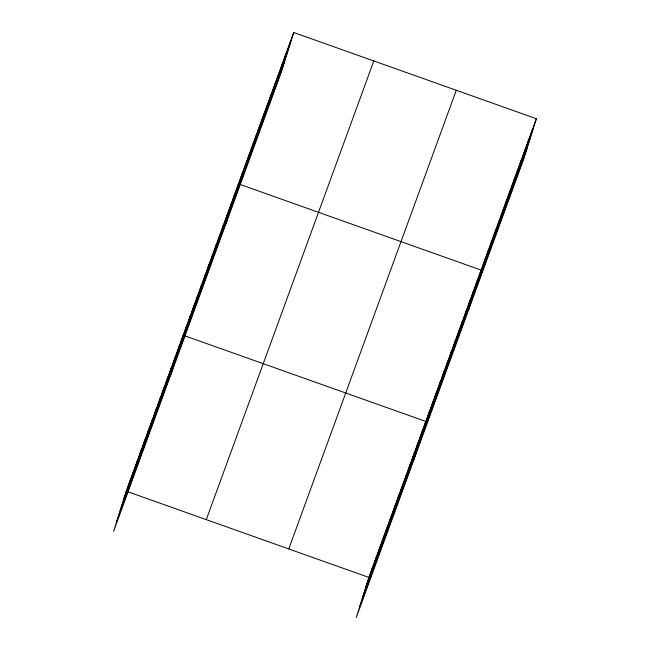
<?xml version="1.0" encoding="UTF-8"?>
<svg xmlns="http://www.w3.org/2000/svg" width="650" height="650" viewBox="0 0 650 650"><rect width="100%" height="100%" fill="white"/><g stroke="black" fill="none" stroke-linecap="round" stroke-linejoin="round"><path stroke-width="0.97" d="M293.727 32.5L126.206 491.181L113.636 531.278L281.158 72.597L293.727 32.5L536.364 118.722L523.794 158.819L356.273 617.5L368.842 577.403L536.364 118.722M127.156 489.881L130 480.789M130.951 479.481L133.803 470.389M134.745 469.089L137.597 459.997M138.548 458.689L141.391 449.597M142.342 448.297L145.194 439.197M146.136 437.897L148.988 428.805M149.939 427.497L152.782 418.405M153.733 417.105L156.585 408.013M157.528 406.705L160.379 397.613M161.33 396.313L164.174 387.213M165.124 385.913L167.976 376.821M168.919 375.513L171.771 366.421M172.721 365.121L175.565 356.029M176.516 354.721L179.368 345.629M170.601 375.326L183.162 335.229L425.799 421.452L413.229 461.549M183.999 334.238L186.851 325.138M187.679 324.147L190.531 315.047M191.368 314.056L194.22 304.956M195.057 303.964L197.901 294.864M198.737 293.873L201.589 284.773M202.426 283.782L205.278 274.682M206.107 273.691L208.959 264.591M209.796 263.599L212.648 254.499M213.484 253.508L216.328 244.408M217.165 243.417L220.017 234.325M220.854 233.326L223.706 224.234M224.534 223.234L227.386 214.143M228.223 213.143L231.075 204.051M231.912 203.052L234.756 193.96M225.875 223.957L238.444 183.869L481.081 270.083L468.512 310.18M239.281 182.869L242.125 173.778M242.962 172.778L245.814 163.686M246.651 162.687L249.502 153.595M250.339 152.596L253.183 143.504M254.02 142.504L256.872 133.412M257.709 132.413L260.553 123.321M261.389 122.322L264.241 113.23M265.078 112.231L267.93 103.139M268.759 102.139L271.611 93.047M272.447 92.048L275.299 82.956M276.136 81.957L278.98 72.865M279.817 71.866L282.669 62.774M283.506 61.774L286.358 52.683M287.186 51.683L290.038 42.591M369.785 576.103L372.637 567.011M373.588 565.703L376.431 556.611M377.382 555.311L380.234 546.211M381.176 544.911L384.028 535.819M384.979 534.511L387.822 525.419M388.773 524.119L391.625 515.028M392.567 513.719L395.419 504.628M396.37 503.327L399.214 494.227M400.164 492.927L403.016 483.836M403.959 482.527L406.811 473.436M407.761 472.136L410.605 463.044M411.556 461.736L414.408 452.644M415.35 451.344L418.202 442.244M419.152 440.944L421.996 431.852M426.636 420.452L429.479 411.361M430.316 410.361L433.168 401.269M434.005 400.27L436.857 391.178M437.686 390.179L440.538 381.087M441.374 380.088L444.226 370.996M445.063 369.996L447.907 360.904M448.744 359.905L451.596 350.813M452.433 349.814L455.276 340.722M456.113 339.731L458.965 330.631M459.802 329.639L462.654 320.539M463.491 319.548L466.334 310.448M467.171 309.457L470.023 300.357M470.86 299.366L473.704 290.266M474.541 289.274L477.392 280.174M481.91 269.092L484.762 259.992M485.599 259.001L488.451 249.909M489.288 248.909L492.131 239.818M492.968 238.818L495.82 229.726M496.657 228.727L499.509 219.635M500.337 218.636L503.189 209.544M504.026 208.544L506.878 199.452M507.715 198.453L510.559 189.361M511.396 188.362L514.247 179.27M515.084 178.271L517.936 169.179M518.765 168.179L521.617 159.088M522.454 158.088L525.306 148.996M526.142 147.997L528.986 138.905M529.823 137.906L532.675 128.814M123.354 500.281L290.875 41.592M120.153 510.51L287.666 51.821M116.846 521.048L284.367 62.368M206.278 519.634L373.791 60.954M288.771 548.949L456.292 90.269M365.991 586.495L533.512 127.814M362.781 596.733L530.303 138.044M359.483 607.271L527.004 148.582M126.206 491.181L368.842 577.403"/></g></svg>
